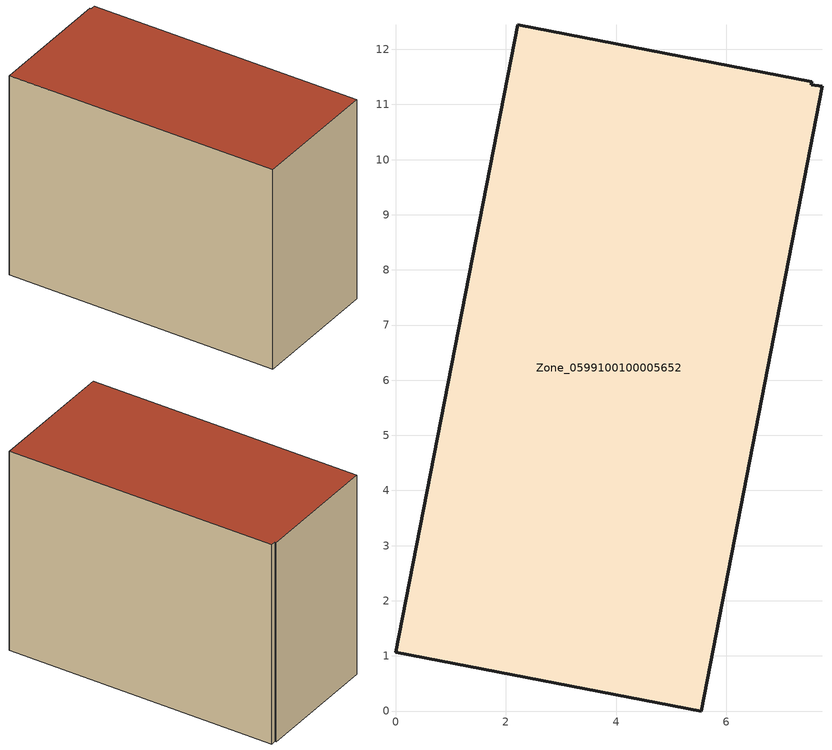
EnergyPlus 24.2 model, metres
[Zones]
Zone_0599100100005652
 floor ground (C_G): 7.73,11.33 5.54,0 0,1.07 2.22,12.44 7.55,11.41 7.54,11.36 z0
 wall outside (C_F): 0,1.07 5.54,0 7.73,11.33 7.54,11.36 7.55,11.41 2.22,12.44 0,1.07 z0:8.74
 roof outside (C_R): 5.54,0 7.73,11.33 7.54,11.36 7.55,11.41 2.22,12.44 0,1.07 z8.74
[BUILDING]
Pand.0599100100005652: North Axis=0; Terrain=City; Loads Convergence Tolerance Value=0.04; Temperature Convergence Tolerance Value=0.4; Solar Distribution=FullExterior; Maximum Number of Warmup Days=25; Minimum Number of Warmup Days=1
[Site:Location]
Rotterdam.The.Hague.AP_ZH_NLD Design_Conditions: Latitude=51.96; Longitude=4.45; Time Zone=1; Elevation=-4.5
[SITE:GROUNDTEMPERATURE:BUILDINGSURFACE]
18, 18, 18, 18, 18, 18, 18, 18, 18, 18, 18, 18
[MATERIAL] Thermal Absorptance=0.9; Solar Absorptance=0.7; Visible Absorptance=0.7
Name | Roughness | Thickness | Conductivity | Density | Specific Heat
G.TC.2006-2014 | MediumSmooth | 0.15 | 0.06 | 540 | 1210
F.TC.2006-2014 | Rough | 0.3 | 0.12 | 1920 | 840
R.TC.2006-2014 | MediumRough | 0.2 | 0.08 | 1500 | 1000
[CONSTRUCTION]
C_G: G.TC.2006-2014
C_F: F.TC.2006-2014
C_R: R.TC.2006-2014
[ZONE]
Zone_0599100100005652: Type=1; Multiplier=1; Ceiling Height=Autocalculate; Volume=Autocalculate; Floor Area=autocalculate; Part of Total Floor Area=Yes
[ZONEINFILTRATION:DESIGNFLOWRATE]
Infil_Zone_0599100100005652: Zone or ZoneList or Space or SpaceList=Zone_0599100100005652; Schedule=AlwaysOn; Design Flow Rate Calculation Method=Flow/Area; Flow Rate per Floor Area=0.0015; Constant Term Coefficient=1; Temperature Term Coefficient=0; Velocity Term Coefficient=0; Velocity Squared Term Coefficient=0
[HVACTEMPLATE:ZONE:IDEALLOADSAIRSYSTEM]
Zone_0599100100005652: Maximum Heating Supply Air Temperature=50; Minimum Cooling Supply Air Temperature=13; Maximum Heating Supply Air Humidity Ratio=0.0156; Minimum Cooling Supply Air Humidity Ratio=0.0077; Heating Limit=NoLimit; Cooling Limit=NoLimit; Dehumidification Control Type=ConstantSensibleHeatRatio; Cooling Sensible Heat Ratio=0.7; Dehumidification Setpoint=60; Humidification Control Type=None; Humidification Setpoint=30; Outdoor Air Method=None; Outdoor Air Flow Rate per Person=0.00944; Outdoor Air Flow Rate per Zone Floor Area=0; Outdoor Air Flow Rate per Zone=0; Demand Controlled Ventilation Type=None; Outdoor Air Economizer Type=NoEconomizer; Heat Recovery Type=None; Sensible Heat Recovery Effectiveness=0.7; Latent Heat Recovery Effectiveness=0.65
[ZONECONTROL:THERMOSTAT]
ThermostatControl_Zone_0599100100005652: Zone or ZoneList=Zone_0599100100005652; Control Type Schedule=DualSetpointControlType; Control 1=Thermostat_Zone_0599100100005652; Temperature Difference Between Cutout And Setpoint=0
[THERMOSTATSETPOINT:DUALSETPOINT]
Thermostat_Zone_0599100100005652: Heating Setpoint Temperature Schedule=HeatingSetpoint_Zone_0599100100005652; Cooling Setpoint Temperature Schedule=CoolingSetpoint_Zone_0599100100005652
[SCHEDULE:COMPACT]
HeatingSetpoint_Zone_0599100100005652: Through: 12/31, For: AllDays, Until: 24:00, 21
CoolingSetpoint_Zone_0599100100005652: Through: 12/31, For: AllDays, Until: 24:00, 24
DualSetpointControlType: Through: 12/31, For: AllDays, Until: 24:00, 4
AlwaysOn: Through: 12/31, For: AllDays, Until: 24:00, 1
